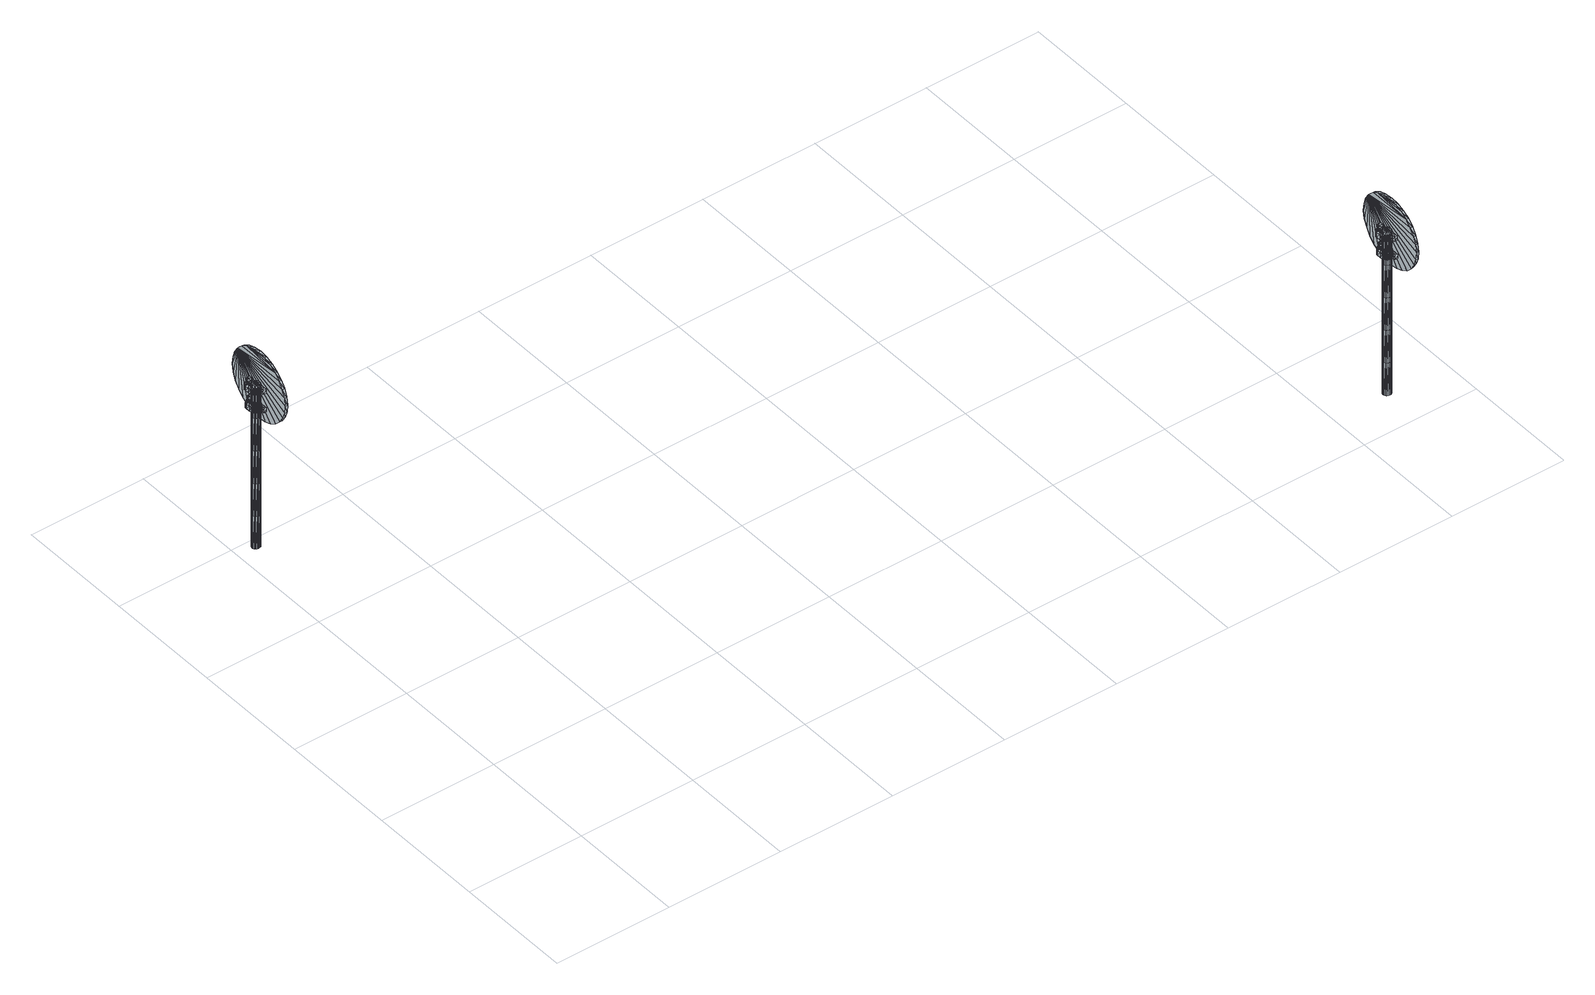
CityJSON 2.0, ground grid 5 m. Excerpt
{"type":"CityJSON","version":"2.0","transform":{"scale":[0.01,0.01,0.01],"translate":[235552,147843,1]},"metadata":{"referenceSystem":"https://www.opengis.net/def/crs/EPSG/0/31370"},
"CityObjects":{
"object1":{"type":"GenericCityObject","attributes":{"cluster":76,"mean_distance_to_centroid":0.0656,"new_centroid_x":235552.39,"new_centroid_y":147862.04,"mean_distance_to_camera":7.27,"H1":0,"H2":0,"Z_final":108.81,"cluster2":-1,"proj_x":235553.65,"proj_y":147865.03,"id_line":64775,"bearing_l":292.85,"distance":3.25,"orientation":"left","G_obj":112.85},"geometry":[{"type":"MultiSurface","lod":"2","boundaries":[[[0,1,2]],[[2,1,3]],[[3,1,4]],[[4,1,5]],[[5,1,6]],[[1,7,6]],[[1,8,7]],[[1,9,8]],[[1,10,9]],[[1,11,10]],[[1,12,11]],[[1,13,12]],[[1,14,13]],[[15,14,1]],[[16,15,1]],[[17,16,1]],[[18,17,1]],[[0,18,1]],[[19,20,0]],[[19,0,2]],[[21,19,2]],[[21,2,3]],[[21,3,22]],[[22,3,4]],[[22,4,23]],[[23,4,5]],[[23,5,24]],[[24,5,6]],[[24,6,25]],[[25,6,7]],[[25,7,26]],[[26,7,8]],[[26,8,27]],[[8,9,27]],[[27,9,28]],[[9,10,28]],[[10,29,28]],[[10,11,29]],[[11,30,29]],[[11,12,30]],[[30,12,31]],[[31,12,13]],[[31,13,32]],[[32,13,14]],[[32,14,33]],[[33,14,15]],[[33,15,34]],[[34,15,16]],[[34,16,35]],[[35,16,17]],[[36,35,17]],[[18,36,17]],[[20,36,18]],[[20,18,0]],[[37,38,20]],[[37,20,19]],[[39,37,19]],[[21,39,19]],[[39,21,40]],[[40,21,22]],[[40,22,41]],[[41,22,23]],[[41,23,42]],[[42,23,24]],[[42,24,43]],[[43,24,25]],[[43,25,44]],[[44,25,26]],[[26,45,44]],[[26,27,45]],[[27,46,45]],[[27,28,46]],[[28,47,46]],[[28,29,47]],[[47,29,48]],[[29,30,48]],[[48,30,49]],[[49,30,31]],[[49,31,50]],[[50,31,32]],[[50,32,51]],[[51,32,33]],[[51,33,52]],[[52,33,34]],[[52,34,53]],[[53,34,35]],[[54,53,35]],[[54,35,36]],[[38,54,36]],[[38,36,20]],[[55,56,38]],[[55,38,37]],[[57,55,37]],[[57,37,39]],[[57,39,58]],[[58,39,40]],[[58,40,59]],[[59,40,41]],[[59,41,60]],[[60,41,42]],[[60,42,61]],[[61,42,43]],[[61,43,62]],[[62,43,44]],[[44,63,62]],[[44,45,63]],[[45,64,63]],[[45,46,64]],[[46,65,64]],[[46,47,65]],[[47,66,65]],[[47,48,66]],[[66,48,67]],[[67,48,49]],[[67,49,68]],[[68,49,50]],[[68,50,69]],[[69,50,51]],[[69,51,70]],[[70,51,52]],[[70,52,71]],[[71,52,53]],[[72,71,53]],[[72,53,54]],[[56,72,54]],[[56,54,38]],[[73,74,56]],[[73,56,55]],[[75,73,55]],[[75,55,57]],[[75,57,76]],[[76,57,58]],[[76,58,77]],[[77,58,59]],[[77,59,78]],[[78,59,60]],[[78,60,79]],[[79,60,61]],[[79,61,80]],[[80,61,62]],[[62,81,80]],[[62,63,81]],[[63,82,81]],[[63,64,82]],[[64,83,82]],[[64,65,83]],[[65,84,83]],[[65,66,84]],[[84,66,85]],[[85,66,67]],[[85,67,86]],[[86,67,68]],[[86,68,87]],[[87,68,69]],[[87,69,88]],[[88,69,70]],[[88,70,89]],[[89,70,71]],[[90,89,71]],[[90,71,72]],[[74,90,72]],[[74,72,56]],[[91,92,74]],[[91,74,73]],[[93,91,73]],[[93,73,75]],[[93,75,94]],[[94,75,76]],[[94,76,95]],[[95,76,77]],[[95,77,96]],[[96,77,78]],[[96,78,97]],[[97,78,79]],[[97,79,98]],[[98,79,80]],[[80,99,98]],[[80,81,99]],[[81,100,99]],[[81,82,100]],[[82,101,100]],[[82,83,101]],[[83,102,101]],[[83,84,102]],[[102,84,103]],[[103,84,85]],[[103,85,104]],[[104,85,86]],[[104,86,105]],[[105,86,87]],[[105,87,106]],[[106,87,88]],[[106,88,107]],[[107,88,89]],[[108,107,89]],[[108,89,90]],[[92,108,90]],[[92,90,74]],[[92,91,109]],[[91,93,109]],[[93,94,109]],[[94,95,109]],[[95,96,109]],[[109,96,97]],[[109,97,98]],[[109,98,99]],[[109,99,100]],[[109,100,101]],[[109,101,102]],[[109,102,103]],[[109,103,104]],[[105,109,104]],[[106,109,105]],[[107,109,106]],[[108,109,107]],[[92,109,108]],[[110,111,112]],[[113,112,114]],[[115,112,113]],[[116,112,115]],[[117,112,116]],[[118,112,117]],[[119,112,118]],[[120,112,119]],[[121,112,120]],[[122,112,121]],[[122,123,112]],[[123,110,112]],[[111,124,112]],[[124,125,112]],[[125,126,112]],[[126,127,112]],[[127,128,112]],[[128,129,112]],[[129,130,112]],[[130,131,112]],[[112,131,132]],[[131,133,132]],[[131,134,133]],[[133,134,135]],[[133,135,136]],[[135,137,136]],[[133,136,138]],[[136,139,138]],[[136,137,139]],[[137,140,139]],[[137,135,140]],[[135,141,140]],[[135,134,141]],[[134,142,141]],[[134,131,142]],[[131,143,142]],[[131,130,143]],[[143,130,144]],[[144,130,129]],[[144,129,145]],[[145,129,128]],[[145,128,146]],[[146,127,147]],[[147,127,126]],[[147,126,148]],[[148,126,125]],[[148,125,149]],[[149,125,124]],[[150,149,124]],[[150,124,111]],[[151,150,111]],[[151,111,110]],[[152,151,110]],[[152,110,123]],[[146,128,127]],[[153,123,122]],[[154,153,122]],[[154,122,121]],[[155,154,121]],[[155,121,120]],[[156,155,120]],[[156,120,119]],[[157,156,119]],[[157,119,118]],[[157,118,158]],[[158,118,117]],[[158,117,159]],[[153,152,123]],[[159,117,116]],[[159,116,160]],[[160,116,115]],[[160,115,161]],[[161,115,113]],[[161,113,162]],[[162,113,114]],[[162,114,163]],[[163,114,112]],[[163,112,164]],[[164,112,132]],[[132,165,164]],[[132,133,165]],[[133,138,165]],[[138,139,140]],[[161,162,163]],[[160,161,163]],[[159,160,163]],[[158,159,163]],[[157,158,163]],[[156,157,163]],[[155,156,163]],[[154,155,163]],[[153,154,163]],[[153,163,152]],[[152,163,151]],[[151,163,150]],[[150,163,149]],[[149,163,148]],[[148,163,147]],[[147,163,146]],[[146,163,145]],[[145,163,144]],[[144,163,143]],[[143,163,142]],[[163,164,142]],[[142,164,165]],[[142,165,141]],[[165,140,141]],[[165,138,140]],[[166,167,168]],[[168,167,169]],[[170,168,169]],[[170,169,171]],[[170,171,172]],[[172,171,173]],[[172,173,174]],[[174,173,175]],[[174,175,176]],[[176,175,177]],[[176,177,178]],[[178,177,179]],[[178,179,180]],[[180,179,181]],[[180,181,182]],[[182,181,183]],[[182,183,184]],[[184,183,185]],[[184,185,186]],[[186,185,187]],[[186,187,188]],[[188,187,189]],[[188,189,190]],[[190,189,191]],[[192,190,191]],[[192,191,193]],[[194,192,193]],[[194,193,195]],[[196,194,195]],[[196,195,197]],[[198,196,197]],[[198,197,199]],[[200,198,199]],[[200,199,201]],[[202,200,201]],[[202,201,203]],[[204,202,203]],[[204,203,205]],[[206,204,205]],[[206,205,207]],[[208,206,207]],[[208,207,209]],[[210,208,209]],[[210,209,211]],[[212,210,211]],[[212,211,213]],[[214,212,213]],[[214,213,215]],[[216,214,215]],[[216,215,217]],[[216,217,218]],[[218,217,219]],[[218,219,220]],[[220,219,221]],[[220,221,222]],[[222,221,223]],[[222,223,224]],[[224,223,225]],[[224,225,226]],[[226,225,227]],[[226,227,228]],[[228,227,229]],[[228,229,230]],[[230,229,231]],[[230,231,232]],[[232,231,233]],[[232,233,234]],[[234,233,235]],[[234,235,236]],[[236,235,237]],[[236,237,238]],[[238,237,239]],[[240,238,239]],[[240,239,241]],[[240,241,242]],[[242,241,243]],[[243,244,242]],[[243,245,244]],[[244,245,246]],[[246,245,247]],[[246,247,248]],[[248,247,249]],[[248,249,250]],[[250,249,251]],[[250,251,252]],[[252,251,253]],[[252,253,254]],[[254,253,255]],[[254,255,256]],[[256,255,257]],[[256,257,258]],[[258,257,259]],[[258,259,260]],[[260,259,261]],[[260,261,262]],[[262,261,263]],[[262,263,264]],[[264,263,265]],[[264,265,266]],[[266,265,267]],[[266,267,268]],[[268,267,269]],[[269,270,268]],[[269,271,270]],[[271,272,270]],[[271,273,272]],[[273,274,272]],[[273,275,274]],[[275,276,274]],[[275,277,276]],[[277,278,276]],[[277,279,278]],[[279,280,278]],[[279,281,280]],[[281,282,280]],[[281,283,282]],[[283,284,282]],[[283,285,284]],[[285,286,284]],[[285,287,286]],[[287,288,286]],[[287,289,288]],[[289,290,288]],[[289,291,290]],[[290,291,292]],[[292,291,293]],[[292,293,294]],[[294,293,295]],[[294,295,296]],[[296,295,297]],[[296,297,298]],[[298,297,299]],[[298,299,300]],[[300,299,301]],[[300,301,302]],[[302,301,303]],[[302,303,304]],[[304,303,305]],[[304,305,306]],[[306,305,307]],[[306,307,308]],[[308,307,309]],[[308,309,310]],[[310,309,311]],[[310,311,312]],[[312,311,313]],[[313,166,312]],[[313,167,166]],[[169,167,313]],[[169,313,171]],[[171,313,311]],[[173,171,311]],[[173,311,309]],[[175,173,309]],[[175,309,307]],[[177,175,307]],[[177,307,305]],[[179,177,305]],[[179,305,303]],[[181,179,303]],[[181,303,301]],[[183,181,301]],[[183,301,299]],[[183,299,297]],[[185,183,297]],[[185,297,295]],[[187,185,295]],[[187,295,293]],[[189,187,293]],[[189,293,291]],[[189,291,289]],[[189,289,287]],[[191,189,287]],[[191,287,285]],[[193,191,285]],[[195,193,285]],[[195,285,283]],[[197,195,283]],[[199,197,283]],[[201,199,283]],[[201,283,281]],[[203,201,281]],[[205,203,281]],[[205,281,279]],[[205,279,207]],[[207,279,209]],[[209,279,277]],[[209,277,211]],[[211,277,275]],[[211,275,213]],[[213,275,273]],[[213,273,215]],[[215,273,271]],[[215,271,217]],[[217,271,219]],[[219,271,269]],[[219,269,221]],[[221,269,223]],[[223,269,267]],[[223,267,225]],[[225,267,265]],[[225,265,227]],[[227,265,263]],[[227,263,229]],[[229,263,261]],[[229,261,231]],[[231,261,259]],[[231,259,257]],[[231,257,233]],[[233,257,255]],[[233,255,235]],[[235,255,253]],[[235,253,237]],[[253,251,237]],[[237,251,249]],[[237,249,239]],[[249,247,239]],[[239,247,245]],[[239,245,241]],[[241,245,243]],[[240,242,244]],[[168,312,166]],[[170,312,168]],[[170,310,312]],[[172,310,170]],[[172,308,310]],[[174,308,172]],[[174,306,308]],[[176,306,174]],[[176,304,306]],[[178,304,176]],[[178,302,304]],[[180,302,178]],[[180,300,302]],[[182,300,180]],[[182,298,300]],[[182,296,298]],[[184,296,182]],[[184,294,296]],[[186,294,184]],[[186,292,294]],[[188,292,186]],[[188,290,292]],[[188,288,290]],[[188,286,288]],[[190,286,188]],[[190,284,286]],[[192,284,190]],[[194,284,192]],[[194,282,284]],[[196,282,194]],[[198,282,196]],[[200,282,198]],[[200,280,282]],[[202,280,200]],[[204,280,202]],[[204,278,280]],[[204,206,278]],[[206,208,278]],[[208,276,278]],[[208,210,276]],[[210,274,276]],[[210,212,274]],[[212,272,274]],[[212,214,272]],[[214,270,272]],[[214,216,270]],[[216,218,270]],[[218,268,270]],[[218,220,268]],[[220,222,268]],[[222,266,268]],[[222,224,266]],[[224,264,266]],[[224,226,264]],[[226,262,264]],[[226,228,262]],[[228,260,262]],[[228,230,260]],[[230,258,260]],[[230,256,258]],[[230,232,256]],[[232,254,256]],[[232,234,254]],[[234,252,254]],[[234,236,252]],[[252,236,250]],[[236,248,250]],[[236,238,248]],[[248,238,246]],[[238,244,246]],[[238,240,244]],[[314,315,316]],[[316,315,317]],[[318,316,317]],[[318,317,319]],[[318,319,320]],[[320,319,321]],[[320,321,322]],[[322,321,323]],[[322,323,324]],[[324,323,325]],[[324,325,326]],[[326,325,327]],[[326,327,328]],[[328,327,329]],[[328,329,330]],[[330,329,331]],[[330,331,332]],[[332,331,333]],[[332,333,334]],[[334,333,335]],[[334,335,336]],[[336,335,337]],[[336,337,338]],[[338,337,339]],[[340,338,339]],[[340,339,341]],[[342,340,341]],[[342,341,343]],[[344,342,343]],[[344,343,345]],[[346,344,345]],[[346,345,347]],[[348,346,347]],[[348,347,349]],[[350,348,349]],[[350,349,351]],[[352,350,351]],[[352,351,353]],[[354,352,353]],[[354,353,355]],[[356,354,355]],[[356,355,357]],[[358,356,357]],[[358,357,359]],[[360,358,359]],[[360,359,361]],[[362,360,361]],[[362,361,363]],[[364,362,363]],[[364,363,365]],[[364,365,366]],[[366,365,367]],[[366,367,368]],[[368,367,369]],[[368,369,370]],[[370,369,371]],[[370,371,372]],[[372,371,373]],[[372,373,374]],[[374,373,375]],[[374,375,376]],[[376,375,377]],[[376,377,378]],[[378,377,379]],[[378,379,380]],[[380,379,381]],[[380,381,382]],[[382,381,383]],[[382,383,384]],[[384,383,385]],[[384,385,386]],[[386,385,387]],[[388,386,387]],[[388,387,389]],[[388,389,390]],[[390,389,391]],[[391,392,390]],[[391,393,392]],[[392,393,394]],[[394,393,395]],[[394,395,396]],[[396,395,397]],[[396,397,398]],[[398,397,399]],[[398,399,400]],[[400,399,401]],[[400,401,402]],[[402,401,403]],[[402,403,404]],[[404,403,405]],[[404,405,406]],[[406,405,407]],[[406,407,408]],[[408,407,409]],[[408,409,410]],[[410,409,411]],[[410,411,412]],[[412,411,413]],[[412,413,414]],[[414,413,415]],[[414,415,416]],[[416,415,417]],[[417,418,416]],[[417,419,418]],[[419,420,418]],[[419,421,420]],[[421,422,420]],[[421,423,422]],[[423,424,422]],[[423,425,424]],[[425,426,424]],[[425,427,426]],[[427,428,426]],[[427,429,428]],[[429,430,428]],[[429,431,430]],[[431,432,430]],[[431,433,432]],[[433,434,432]],[[433,435,434]],[[435,436,434]],[[435,437,436]],[[437,438,436]],[[437,439,438]],[[438,439,440]],[[440,439,441]],[[440,441,442]],[[442,441,443]],[[442,443,444]],[[444,443,445]],[[444,445,446]],[[446,445,447]],[[446,447,448]],[[448,447,449]],[[448,449,450]],[[450,449,451]],[[450,451,452]],[[452,451,453]],[[452,453,454]],[[454,453,455]],[[454,455,456]],[[456,455,457]],[[456,457,458]],[[458,457,459]],[[458,459,460]],[[460,459,461]],[[461,314,460]],[[461,315,314]],[[317,315,461]],[[317,461,319]],[[319,461,459]],[[321,319,459]],[[321,459,457]],[[323,321,457]],[[323,457,455]],[[325,323,455]],[[325,455,453]],[[327,325,453]],[[327,453,451]],[[329,327,451]],[[329,451,449]],[[331,329,449]],[[331,449,447]],[[331,447,445]],[[333,331,445]],[[333,445,443]],[[335,333,443]],[[335,443,441]],[[337,335,441]],[[337,441,439]],[[337,439,437]],[[337,437,435]],[[339,337,435]],[[339,435,433]],[[341,339,433]],[[343,341,433]],[[343,433,431]],[[345,343,431]],[[347,345,431]],[[349,347,431]],[[349,431,429]],[[351,349,429]],[[353,351,429]],[[353,429,427]],[[353,427,355]],[[355,427,357]],[[357,427,425]],[[357,425,359]],[[359,425,423]],[[359,423,361]],[[361,423,421]],[[361,421,363]],[[363,421,419]],[[363,419,365]],[[365,419,367]],[[367,419,417]],[[367,417,369]],[[369,417,371]],[[371,417,415]],[[371,415,373]],[[373,415,413]],[[373,413,375]],[[375,413,411]],[[375,411,377]],[[377,411,409]],[[377,409,379]],[[379,409,407]],[[379,407,405]],[[379,405,381]],[[381,405,403]],[[381,403,383]],[[383,403,401]],[[383,401,385]],[[401,399,385]],[[385,399,397]],[[385,397,387]],[[397,395,387]],[[387,395,393]],[[387,393,389]],[[389,393,391]],[[388,390,392]],[[316,460,314]],[[318,460,316]],[[318,458,460]],[[320,458,318]],[[320,456,458]],[[322,456,320]],[[322,454,456]],[[324,454,322]],[[324,452,454]],[[326,452,324]],[[326,450,452]],[[328,450,326]],[[328,448,450]],[[330,448,328]],[[330,446,448]],[[330,444,446]],[[332,444,330]],[[332,442,444]],[[334,442,332]],[[334,440,442]],[[336,440,334]],[[336,438,440]],[[336,436,438]],[[336,434,436]],[[338,434,336]],[[338,432,434]],[[340,432,338]],[[342,432,340]],[[342,430,432]],[[344,430,342]],[[346,430,344]],[[348,430,346]],[[348,428,430]],[[350,428,348]],[[352,428,350]],[[352,426,428]],[[352,354,426]],[[354,356,426]],[[356,424,426]],[[356,358,424]],[[358,422,424]],[[358,360,422]],[[360,420,422]],[[360,362,420]],[[362,418,420]],[[362,364,418]],[[364,366,418]],[[366,416,418]],[[366,368,416]],[[368,370,416]],[[370,414,416]],[[370,372,414]],[[372,412,414]],[[372,374,412]],[[374,410,412]],[[374,376,410]],[[376,408,410]],[[376,378,408]],[[378,406,408]],[[378,404,406]],[[378,380,404]],[[380,402,404]],[[380,382,402]],[[382,400,402]],[[382,384,400]],[[400,384,398]],[[384,396,398]],[[384,386,396]],[[396,386,394]],[[386,392,394]],[[386,388,392]]]}]},
"object2":{"type":"GenericCityObject","attributes":{"cluster":85,"mean_distance_to_centroid":0.0582,"new_centroid_x":235588.95,"new_centroid_y":147844.16,"mean_distance_to_camera":6.04,"H1":0,"H2":0,"Z_final":109.4,"cluster2":-1,"proj_x":235588,"proj_y":147841.49,"id_line":64789,"bearing_l":109.68,"distance":2.83,"orientation":"left","G_obj":289.68},"geometry":[{"type":"MultiSurface","lod":"2","boundaries":[[[462,463,464]],[[464,463,465]],[[465,463,466]],[[466,463,467]],[[467,463,468]],[[463,469,468]],[[463,470,469]],[[463,471,470]],[[463,472,471]],[[463,473,472]],[[463,474,473]],[[463,475,474]],[[463,476,475]],[[477,476,463]],[[478,477,463]],[[479,478,463]],[[480,479,463]],[[462,480,463]],[[481,482,462]],[[481,462,464]],[[483,481,464]],[[483,464,465]],[[483,465,484]],[[484,465,466]],[[484,466,485]],[[485,466,467]],[[485,467,486]],[[486,467,468]],[[486,468,487]],[[487,468,469]],[[487,469,488]],[[488,469,470]],[[488,470,489]],[[470,471,489]],[[489,471,490]],[[471,472,490]],[[472,491,490]],[[472,473,491]],[[473,492,491]],[[473,474,492]],[[492,474,493]],[[493,474,475]],[[493,475,494]],[[494,475,476]],[[494,476,495]],[[495,476,477]],[[495,477,496]],[[496,477,478]],[[496,478,497]],[[497,478,479]],[[498,497,479]],[[480,498,479]],[[482,498,480]],[[482,480,462]],[[499,500,482]],[[499,482,481]],[[501,499,481]],[[483,501,481]],[[501,483,502]],[[502,483,484]],[[502,484,503]],[[503,484,485]],[[503,485,504]],[[504,485,486]],[[504,486,505]],[[505,486,487]],[[505,487,506]],[[506,487,488]],[[488,507,506]],[[488,489,507]],[[489,508,507]],[[489,490,508]],[[490,509,508]],[[490,491,509]],[[509,491,510]],[[491,492,510]],[[510,492,511]],[[511,492,493]],[[511,493,512]],[[512,493,494]],[[512,494,513]],[[513,494,495]],[[513,495,514]],[[514,495,496]],[[514,496,515]],[[515,496,497]],[[516,515,497]],[[516,497,498]],[[500,516,498]],[[500,498,482]],[[517,518,500]],[[517,500,499]],[[519,517,499]],[[519,499,501]],[[519,501,520]],[[520,501,502]],[[520,502,521]],[[521,502,503]],[[521,503,522]],[[522,503,504]],[[522,504,523]],[[523,504,505]],[[523,505,524]],[[524,505,506]],[[506,525,524]],[[506,507,525]],[[507,526,525]],[[507,508,526]],[[508,527,526]],[[508,509,527]],[[509,528,527]],[[509,510,528]],[[528,510,529]],[[529,510,511]],[[529,511,530]],[[530,511,512]],[[530,512,531]],[[531,512,513]],[[531,513,532]],[[532,513,514]],[[532,514,533]],[[533,514,515]],[[534,533,515]],[[534,515,516]],[[518,534,516]],[[518,516,500]],[[535,536,518]],[[535,518,517]],[[537,535,517]],[[537,517,519]],[[537,519,538]],[[538,519,520]],[[538,520,539]],[[539,520,521]],[[539,521,540]],[[540,521,522]],[[540,522,541]],[[541,522,523]],[[541,523,542]],[[542,523,524]],[[524,543,542]],[[524,525,543]],[[525,544,543]],[[525,526,544]],[[526,545,544]],[[526,527,545]],[[527,546,545]],[[527,528,546]],[[546,528,547]],[[547,528,529]],[[547,529,548]],[[548,529,530]],[[548,530,549]],[[549,530,531]],[[549,531,550]],[[550,531,532]],[[550,532,551]],[[551,532,533]],[[552,551,533]],[[552,533,534]],[[536,552,534]],[[536,534,518]],[[553,554,536]],[[553,536,535]],[[555,553,535]],[[555,535,537]],[[555,537,556]],[[556,537,538]],[[556,538,557]],[[557,538,539]],[[557,539,558]],[[558,539,540]],[[558,540,559]],[[559,540,541]],[[559,541,560]],[[560,541,542]],[[542,561,560]],[[542,543,561]],[[543,562,561]],[[543,544,562]],[[544,563,562]],[[544,545,563]],[[545,564,563]],[[545,546,564]],[[564,546,565]],[[565,546,547]],[[565,547,566]],[[566,547,548]],[[566,548,567]],[[567,548,549]],[[567,549,568]],[[568,549,550]],[[568,550,569]],[[569,550,551]],[[570,569,551]],[[570,551,552]],[[554,570,552]],[[554,552,536]],[[554,553,571]],[[553,555,571]],[[555,556,571]],[[556,557,571]],[[557,558,571]],[[571,558,559]],[[571,559,560]],[[571,560,561]],[[571,561,562]],[[571,562,563]],[[571,563,564]],[[571,564,565]],[[571,565,566]],[[567,571,566]],[[568,571,567]],[[569,571,568]],[[570,571,569]],[[554,571,570]],[[572,573,574]],[[575,574,576]],[[577,574,575]],[[578,574,577]],[[579,574,578]],[[580,574,579]],[[581,574,580]],[[582,574,581]],[[583,574,582]],[[584,574,583]],[[584,585,574]],[[585,572,574]],[[573,586,574]],[[586,587,574]],[[587,588,574]],[[588,589,574]],[[589,590,574]],[[590,591,574]],[[591,592,574]],[[592,593,574]],[[574,593,594]],[[593,595,594]],[[593,596,595]],[[595,596,597]],[[595,597,598]],[[597,599,598]],[[595,598,600]],[[598,601,600]],[[598,599,601]],[[599,602,601]],[[599,597,602]],[[597,603,602]],[[597,596,603]],[[596,604,603]],[[596,593,604]],[[593,605,604]],[[593,592,605]],[[605,592,606]],[[606,592,591]],[[606,591,607]],[[607,591,590]],[[607,590,608]],[[608,589,609]],[[609,589,588]],[[609,588,610]],[[610,588,587]],[[610,587,611]],[[611,587,586]],[[612,611,586]],[[612,586,573]],[[613,612,573]],[[613,573,572]],[[614,613,572]],[[614,572,585]],[[608,590,589]],[[615,585,584]],[[616,615,584]],[[616,584,583]],[[617,616,583]],[[617,583,582]],[[618,617,582]],[[618,582,581]],[[619,618,581]],[[619,581,580]],[[619,580,620]],[[620,580,579]],[[620,579,621]],[[615,614,585]],[[621,579,578]],[[621,578,622]],[[622,578,577]],[[622,577,623]],[[623,577,575]],[[623,575,624]],[[624,575,576]],[[624,576,625]],[[625,576,574]],[[625,574,626]],[[626,574,594]],[[594,627,626]],[[594,595,627]],[[595,600,627]],[[600,601,602]],[[623,624,625]],[[622,623,625]],[[621,622,625]],[[620,621,625]],[[619,620,625]],[[618,619,625]],[[617,618,625]],[[616,617,625]],[[615,616,625]],[[615,625,614]],[[614,625,613]],[[613,625,612]],[[612,625,611]],[[611,625,610]],[[610,625,609]],[[609,625,608]],[[608,625,607]],[[607,625,606]],[[606,625,605]],[[605,625,604]],[[625,626,604]],[[604,626,627]],[[604,627,603]],[[627,602,603]],[[627,600,602]],[[628,629,630]],[[630,629,631]],[[632,630,631]],[[632,631,633]],[[632,633,634]],[[634,633,635]],[[634,635,636]],[[636,635,637]],[[636,637,638]],[[638,637,639]],[[638,639,640]],[[640,639,641]],[[640,641,642]],[[642,641,643]],[[642,643,644]],[[644,643,645]],[[644,645,646]],[[646,645,647]],[[646,647,648]],[[648,647,649]],[[648,649,650]],[[650,649,651]],[[650,651,652]],[[652,651,653]],[[654,652,653]],[[654,653,655]],[[656,654,655]],[[656,655,657]],[[658,656,657]],[[658,657,659]],[[660,658,659]],[[660,659,661]],[[662,660,661]],[[662,661,663]],[[664,662,663]],[[664,663,665]],[[666,664,665]],[[666,665,667]],[[668,666,667]],[[668,667,669]],[[670,668,669]],[[670,669,671]],[[672,670,671]],[[672,671,673]],[[674,672,673]],[[674,673,675]],[[676,674,675]],[[676,675,677]],[[678,676,677]],[[678,677,679]],[[678,679,680]],[[680,679,681]],[[680,681,682]],[[682,681,683]],[[682,683,684]],[[684,683,685]],[[684,685,686]],[[686,685,687]],[[686,687,688]],[[688,687,689]],[[688,689,690]],[[690,689,691]],[[690,691,692]],[[692,691,693]],[[692,693,694]],[[694,693,695]],[[694,695,696]],[[696,695,697]],[[696,697,698]],[[698,697,699]],[[700,698,699]],[[700,699,701]],[[700,701,702]],[[702,701,703]],[[703,704,702]],[[703,705,704]],[[704,705,706]],[[706,705,707]],[[706,707,708]],[[708,707,709]],[[708,709,710]],[[710,709,711]],[[710,711,712]],[[712,711,713]],[[712,713,714]],[[714,713,715]],[[714,715,716]],[[716,715,717]],[[716,717,718]],[[718,717,719]],[[718,719,720]],[[720,719,721]],[[720,721,722]],[[722,721,723]],[[722,723,724]],[[724,723,725]],[[724,725,726]],[[726,725,727]],[[726,727,728]],[[728,727,729]],[[728,729,730]],[[730,729,731]],[[731,732,730]],[[731,733,732]],[[733,734,732]],[[733,735,734]],[[735,736,734]],[[735,737,736]],[[737,738,736]],[[737,739,738]],[[739,740,738]],[[739,741,740]],[[741,742,740]],[[741,743,742]],[[743,744,742]],[[743,745,744]],[[745,746,744]],[[745,747,746]],[[747,748,746]],[[747,749,748]],[[749,750,748]],[[749,751,750]],[[751,752,750]],[[751,753,752]],[[752,753,754]],[[754,753,755]],[[754,755,756]],[[756,755,757]],[[756,757,758]],[[758,757,759]],[[758,759,760]],[[760,759,761]],[[760,761,762]],[[762,761,763]],[[762,763,764]],[[764,763,765]],[[764,765,766]],[[766,765,767]],[[766,767,768]],[[768,767,769]],[[768,769,770]],[[770,769,771]],[[770,771,772]],[[772,771,773]],[[772,773,774]],[[774,773,775]],[[775,628,774]],[[775,629,628]],[[631,629,775]],[[631,775,633]],[[633,775,773]],[[635,633,773]],[[635,773,771]],[[637,635,771]],[[637,771,769]],[[639,637,769]],[[639,769,767]],[[641,639,767]],[[641,767,765]],[[643,641,765]],[[643,765,763]],[[645,643,763]],[[645,763,761]],[[645,761,759]],[[647,645,759]],[[647,759,757]],[[649,647,757]],[[649,757,755]],[[651,649,755]],[[651,755,753]],[[651,753,751]],[[651,751,749]],[[653,651,749]],[[653,749,747]],[[655,653,747]],[[657,655,747]],[[657,747,745]],[[659,657,745]],[[661,659,745]],[[663,661,745]],[[663,745,743]],[[665,663,743]],[[667,665,743]],[[667,743,741]],[[667,741,669]],[[669,741,671]],[[671,741,739]],[[671,739,673]],[[673,739,737]],[[673,737,675]],[[675,737,735]],[[675,735,677]],[[677,735,733]],[[677,733,679]],[[679,733,681]],[[681,733,731]],[[681,731,683]],[[683,731,729]],[[683,729,685]],[[685,729,727]],[[685,727,687]],[[687,727,725]],[[687,725,723]],[[687,723,689]],[[689,723,721]],[[689,721,691]],[[691,721,719]],[[691,719,717]],[[691,717,693]],[[693,717,715]],[[693,715,695]],[[695,715,713]],[[695,713,697]],[[713,711,697]],[[697,711,709]],[[697,709,699]],[[709,707,699]],[[699,707,705]],[[699,705,701]],[[701,705,703]],[[700,702,704]],[[630,774,628]],[[632,774,630]],[[632,772,774]],[[634,772,632]],[[634,770,772]],[[636,770,634]],[[636,768,770]],[[638,768,636]],[[638,766,768]],[[640,766,638]],[[640,764,766]],[[642,764,640]],[[642,762,764]],[[644,762,642]],[[644,760,762]],[[644,758,760]],[[646,758,644]],[[646,756,758]],[[648,756,646]],[[648,754,756]],[[650,754,648]],[[650,752,754]],[[650,750,752]],[[650,748,750]],[[652,748,650]],[[652,746,748]],[[654,746,652]],[[656,746,654]],[[656,744,746]],[[658,744,656]],[[660,744,658]],[[662,744,660]],[[662,742,744]],[[664,742,662]],[[666,742,664]],[[666,740,742]],[[666,668,740]],[[668,670,740]],[[670,738,740]],[[670,672,738]],[[672,736,738]],[[672,674,736]],[[674,734,736]],[[674,676,734]],[[676,732,734]],[[676,678,732]],[[678,680,732]],[[680,730,732]],[[680,682,730]],[[682,728,730]],[[682,684,728]],[[684,726,728]],[[684,686,726]],[[686,724,726]],[[686,722,724]],[[686,688,722]],[[688,720,722]],[[688,690,720]],[[690,718,720]],[[690,716,718]],[[690,692,716]],[[692,714,716]],[[692,694,714]],[[694,712,714]],[[694,696,712]],[[712,696,710]],[[696,708,710]],[[696,698,708]],[[708,698,706]],[[698,704,706]],[[698,700,704]],[[776,777,778]],[[778,777,779]],[[780,778,779]],[[780,779,781]],[[780,781,782]],[[782,781,783]],[[782,783,784]],[[784,783,785]],[[784,785,786]],[[786,785,787]],[[786,787,788]],[[788,787,789]],[[788,789,790]],[[790,789,791]],[[790,791,792]],[[792,791,793]],[[792,793,794]],[[794,793,795]],[[794,795,796]],[[796,795,797]],[[796,797,798]],[[798,797,799]],[[798,799,800]],[[800,799,801]],[[802,800,801]],[[802,801,803]],[[804,802,803]],[[804,803,805]],[[806,804,805]],[[806,805,807]],[[808,806,807]],[[808,807,809]],[[810,808,809]],[[810,809,811]],[[812,810,811]],[[812,811,813]],[[814,812,813]],[[814,813,815]],[[816,814,815]],[[816,815,817]],[[818,816,817]],[[818,817,819]],[[820,818,819]],[[820,819,821]],[[822,820,821]],[[822,821,823]],[[824,822,823]],[[824,823,825]],[[826,824,825]],[[826,825,827]],[[826,827,828]],[[828,827,829]],[[828,829,830]],[[830,829,831]],[[830,831,832]],[[832,831,833]],[[832,833,834]],[[834,833,835]],[[834,835,836]],[[836,835,837]],[[836,837,838]],[[838,837,839]],[[838,839,840]],[[840,839,841]],[[840,841,842]],[[842,841,843]],[[842,843,844]],[[844,843,845]],[[844,845,846]],[[846,845,847]],[[848,846,847]],[[848,847,849]],[[848,849,850]],[[850,849,851]],[[851,852,850]],[[851,853,852]],[[852,853,854]],[[854,853,855]],[[854,855,856]],[[856,855,857]],[[856,857,858]],[[858,857,859]],[[858,859,860]],[[860,859,861]],[[860,861,862]],[[862,861,863]],[[862,863,864]],[[864,863,865]],[[864,865,866]],[[866,865,867]],[[866,867,868]],[[868,867,869]],[[868,869,870]],[[870,869,871]],[[870,871,872]],[[872,871,873]],[[872,873,874]],[[874,873,875]],[[874,875,876]],[[876,875,877]],[[876,877,878]],[[878,877,879]],[[879,880,878]],[[879,881,880]],[[881,882,880]],[[881,883,882]],[[883,884,882]],[[883,885,884]],[[885,886,884]],[[885,887,886]],[[887,888,886]],[[887,889,888]],[[889,890,888]],[[889,891,890]],[[891,892,890]],[[891,893,892]],[[893,894,892]],[[893,895,894]],[[895,896,894]],[[895,897,896]],[[897,898,896]],[[897,899,898]],[[899,900,898]],[[899,901,900]],[[900,901,902]],[[902,901,903]],[[902,903,904]],[[904,903,905]],[[904,905,906]],[[906,905,907]],[[906,907,908]],[[908,907,909]],[[908,909,910]],[[910,909,911]],[[910,911,912]],[[912,911,913]],[[912,913,914]],[[914,913,915]],[[914,915,916]],[[916,915,917]],[[916,917,918]],[[918,917,919]],[[918,919,920]],[[920,919,921]],[[920,921,922]],[[922,921,923]],[[923,776,922]],[[923,777,776]],[[779,777,923]],[[779,923,781]],[[781,923,921]],[[783,781,921]],[[783,921,919]],[[785,783,919]],[[785,919,917]],[[787,785,917]],[[787,917,915]],[[789,787,915]],[[789,915,913]],[[791,789,913]],[[791,913,911]],[[793,791,911]],[[793,911,909]],[[793,909,907]],[[795,793,907]],[[795,907,905]],[[797,795,905]],[[797,905,903]],[[799,797,903]],[[799,903,901]],[[799,901,899]],[[799,899,897]],[[801,799,897]],[[801,897,895]],[[803,801,895]],[[805,803,895]],[[805,895,893]],[[807,805,893]],[[809,807,893]],[[811,809,893]],[[811,893,891]],[[813,811,891]],[[815,813,891]],[[815,891,889]],[[815,889,817]],[[817,889,819]],[[819,889,887]],[[819,887,821]],[[821,887,885]],[[821,885,823]],[[823,885,883]],[[823,883,825]],[[825,883,881]],[[825,881,827]],[[827,881,829]],[[829,881,879]],[[829,879,831]],[[831,879,877]],[[831,877,833]],[[833,877,875]],[[833,875,835]],[[835,875,873]],[[835,873,871]],[[835,871,837]],[[837,871,869]],[[837,869,839]],[[839,869,867]],[[839,867,865]],[[839,865,841]],[[841,865,863]],[[841,863,843]],[[843,863,861]],[[843,861,845]],[[861,859,845]],[[845,859,857]],[[845,857,847]],[[857,855,847]],[[847,855,853]],[[847,853,849]],[[849,853,851]],[[848,850,852]],[[778,922,776]],[[780,922,778]],[[780,920,922]],[[782,920,780]],[[782,918,920]],[[784,918,782]],[[784,916,918]],[[786,916,784]],[[786,914,916]],[[788,914,786]],[[788,912,914]],[[790,912,788]],[[790,910,912]],[[792,910,790]],[[792,908,910]],[[792,906,908]],[[794,906,792]],[[794,904,906]],[[796,904,794]],[[796,902,904]],[[798,902,796]],[[798,900,902]],[[798,898,900]],[[798,896,898]],[[800,896,798]],[[800,894,896]],[[802,894,800]],[[804,894,802]],[[804,892,894]],[[806,892,804]],[[808,892,806]],[[810,892,808]],[[810,890,892]],[[812,890,810]],[[814,890,812]],[[814,888,890]],[[814,816,888]],[[816,818,888]],[[818,886,888]],[[818,820,886]],[[820,884,886]],[[820,822,884]],[[822,882,884]],[[822,824,882]],[[824,880,882]],[[824,826,880]],[[826,828,880]],[[828,878,880]],[[828,830,878]],[[830,876,878]],[[830,832,876]],[[832,874,876]],[[832,834,874]],[[834,872,874]],[[834,870,872]],[[834,836,870]],[[836,868,870]],[[836,838,868]],[[838,866,868]],[[838,864,866]],[[838,840,864]],[[840,862,864]],[[840,842,862]],[[842,860,862]],[[842,844,860]],[[860,844,858]],[[844,856,858]],[[844,846,856]],[[856,846,854]],[[846,852,854]],[[846,848,852]]]}]}
},
"vertices":[
[85,1981,1],[85,1964,1],[79,1980,1],[74,1977,1],[70,1973,1],[68,1967,1],[68,1961,1],[70,1956,1],[74,1951,1],[79,1949,1],[85,1948,1],[90,1949,1],[95,1951,1],[99,1956,1],[101,1961,1],[101,1967,1],[99,1973,1],[95,1977,1],[90,1980,1],[79,1980,150],[85,1981,150],[74,1977,150],[70,1973,150],[68,1967,150],[68,1961,150],[70,1956,150],[74,1951,150],[79,1949,150],[85,1948,150],[90,1949,150],[95,1951,150],[99,1956,150],[101,1961,150],[101,1967,150],[99,1973,150],[95,1977,150],[90,1980,150],[79,1980,299],[85,1981,299],[74,1977,299],[70,1973,299],[68,1967,299],[68,1961,299],[70,1956,299],[74,1951,299],[79,1949,299],[85,1948,299],[90,1949,299],[95,1951,299],[99,1956,299],[101,1961,299],[101,1967,299],[99,1973,299],[95,1977,299],[90,1980,299],[79,1980,448],[85,1981,448],[74,1977,448],[70,1973,448],[68,1967,448],[68,1961,448],[70,1956,448],[74,1951,448],[79,1949,448],[85,1948,448],[90,1949,448],[95,1951,448],[99,1956,448],[101,1961,448],[101,1967,448],[99,1973,448],[95,1977,448],[90,1980,448],[79,1980,597],[85,1981,597],[74,1977,597],[70,1973,597],[68,1967,597],[68,1961,597],[70,1956,597],[74,1951,597],[79,1949,597],[85,1948,597],[90,1949,597],[95,1951,597],[99,1956,597],[101,1961,597],[101,1967,597],[99,1973,597],[95,1977,597],[90,1980,597],[79,1980,746],[85,1981,746],[74,1977,746],[70,1973,746],[68,1967,746],[68,1961,746],[70,1956,746],[74,1951,746],[79,1949,746],[85,1948,746],[90,1949,746],[95,1951,746],[99,1956,746],[101,1961,746],[101,1967,746],[99,1973,746],[95,1977,746],[90,1980,746],[85,1964,746],[102,1901,593],[102,1873,610],[98,2085,822],[99,2114,763],[98,2103,794],[99,2118,728],[100,2114,694],[100,2103,662],[101,2085,634],[101,2062,610],[102,2034,593],[102,2002,581],[102,1967,577],[102,1933,581],[102,1850,634],[101,1832,662],[101,1821,694],[100,1817,728],[100,1821,763],[99,1832,794],[98,1850,822],[98,1873,846],[97,2062,846],[97,2034,864],[98,1901,864],[97,1933,875],[97,2002,875],[97,1967,879],[107,2002,875],[108,1968,879],[108,1933,875],[108,1901,864],[108,1873,846],[109,1850,823],[110,1832,795],[110,1821,763],[111,1817,728],[111,1821,694],[112,1832,662],[112,1850,634],[113,1873,611],[113,1901,593],[113,1933,581],[113,1968,577],[113,2002,581],[112,2034,593],[112,2062,611],[111,2085,634],[111,2103,662],[110,2114,694],[110,2118,728],[109,2114,763],[109,2103,795],[108,2085,823],[108,2062,846],[108,2034,864],[106,2019,652],[106,2019,632],[89,2019,652],[89,2019,632],[90,2010,652],[90,2010,632],[79,2006,652],[79,2006,632],[77,2005,652],[77,2005,632],[75,2004,652],[75,2004,632],[73,2003,652],[73,2003,632],[72,2002,652],[72,2002,632],[70,2001,652],[70,2001,632],[68,2000,652],[68,2000,632],[67,1999,652],[67,1999,632],[62,1995,652],[62,1995,632],[60,1994,652],[60,1994,632],[59,1993,652],[59,1993,632],[58,1991,652],[58,1991,632],[58,1990,652],[58,1990,632],[57,1988,652],[57,1988,632],[57,1986,652],[57,1986,632],[57,1985,652],[57,1985,632],[57,1967,652],[57,1967,632],[58,1958,652],[58,1958,632],[59,1955,652],[59,1955,632],[59,1953,652],[59,1953,632],[60,1951,652],[60,1951,632],[62,1948,652],[62,1948,632],[63,1947,652],[63,1947,632],[65,1945,652],[65,1945,632],[67,1943,652],[67,1943,632],[68,1943,652],[68,1943,632],[70,1942,652],[70,1942,632],[72,1941,652],[72,1941,632],[75,1940,652],[75,1940,632],[77,1939,652],[77,1939,632],[80,1939,652],[80,1939,632],[82,1939,652],[82,1939,632],[85,1938,652],[85,1938,632],[91,1938,652],[91,1938,632],[92,1926,652],[92,1926,632],[106,1925,652],[106,1925,632],[106,1941,652],[106,1941,632],[96,1948,652],[96,1948,632],[88,1947,652],[88,1947,632],[86,1947,652],[86,1947,632],[85,1947,652],[85,1947,632],[83,1947,652],[83,1947,632],[81,1948,652],[81,1948,632],[79,1948,652],[79,1948,632],[78,1948,652],[78,1948,632],[76,1949,652],[76,1949,632],[75,1949,652],[75,1949,632],[73,1950,652],[73,1950,632],[72,1951,652],[72,1951,632],[71,1952,652],[71,1952,632],[71,1954,652],[71,1954,632],[70,1955,652],[70,1955,632],[70,1956,652],[70,1956,632],[69,1966,652],[69,1966,632],[69,1985,652],[69,1985,632],[69,1986,652],[69,1986,632],[69,1987,652],[69,1987,632],[70,1988,652],[70,1988,632],[70,1989,652],[70,1989,632],[71,1990,652],[71,1990,632],[72,1990,652],[72,1990,632],[73,1991,652],[73,1991,632],[74,1992,652],[74,1992,632],[75,1992,652],[75,1992,632],[76,1993,652],[76,1993,632],[77,1993,652],[77,1993,632],[79,1993,652],[79,1993,632],[80,1994,652],[80,1994,632],[81,1994,652],[81,1994,632],[91,1996,652],[91,1996,632],[103,2003,652],[103,2003,632],[102,2019,737],[102,2019,717],[85,2019,737],[85,2019,717],[86,2010,737],[86,2010,717],[74,2006,737],[74,2006,717],[73,2005,737],[73,2005,717],[71,2004,737],[71,2004,717],[69,2003,737],[69,2003,717],[68,2002,737],[68,2002,717],[66,2001,737],[66,2001,717],[64,2000,737],[64,2000,717],[63,1999,737],[63,1999,717],[58,1995,737],[58,1995,717],[56,1994,737],[56,1994,717],[55,1993,737],[55,1993,717],[54,1991,737],[54,1991,717],[53,1990,737],[53,1990,717],[53,1988,737],[53,1988,717],[53,1986,737],[53,1986,717],[53,1985,737],[53,1985,717],[53,1967,737],[53,1967,717],[54,1958,737],[54,1958,717],[55,1955,737],[55,1955,717],[55,1953,737],[55,1953,717],[56,1951,737],[56,1951,717],[58,1948,737],[58,1948,717],[59,1947,737],[59,1947,717],[61,1945,737],[61,1945,717],[63,1943,737],[63,1943,717],[64,1943,737],[64,1943,717],[66,1942,737],[66,1942,717],[68,1941,737],[68,1941,717],[71,1940,737],[71,1940,717],[73,1939,737],[73,1939,717],[76,1939,737],[76,1939,717],[78,1939,737],[78,1939,717],[81,1938,737],[81,1938,717],[87,1938,737],[87,1938,717],[88,1926,737],[88,1926,717],[102,1925,737],[102,1925,717],[102,1941,737],[102,1941,717],[92,1948,737],[92,1948,717],[84,1947,737],[84,1947,717],[82,1947,737],[82,1947,717],[80,1947,737],[80,1947,717],[79,1947,737],[79,1947,717],[77,1948,737],[77,1948,717],[75,1948,737],[75,1948,717],[74,1948,737],[74,1948,717],[72,1949,737],[72,1949,717],[71,1949,737],[71,1949,717],[69,1950,737],[69,1950,717],[68,1951,737],[68,1951,717],[67,1952,737],[67,1952,717],[67,1954,737],[67,1954,717],[66,1955,737],[66,1955,717],[66,1956,737],[66,1956,717],[65,1966,737],[65,1966,717],[65,1985,737],[65,1985,717],[65,1986,737],[65,1986,717],[65,1987,737],[65,1987,717],[66,1988,737],[66,1988,717],[66,1989,737],[66,1989,717],[67,1990,737],[67,1990,717],[68,1990,737],[68,1990,717],[69,1991,737],[69,1991,717],[70,1992,737],[70,1992,717],[71,1992,737],[71,1992,717],[72,1993,737],[72,1993,717],[73,1993,737],[73,1993,717],[75,1993,737],[75,1993,717],[76,1994,737],[76,1994,717],[77,1994,737],[77,1994,717],[87,1996,737],[87,1996,717],[99,2003,737],[99,2003,717],
[3741,193,1],[3741,176,1],[3735,192,1],[3730,189,1],[3726,185,1],[3724,179,1],[3724,173,1],[3726,168,1],[3730,164,1],[3735,161,1],[3741,160,1],[3747,161,1],[3752,164,1],[3755,168,1],[3757,173,1],[3757,179,1],[3755,185,1],[3752,189,1],[3747,192,1],[3735,192,150],[3741,193,150],[3730,189,150],[3726,185,150],[3724,179,150],[3724,173,150],[3726,168,150],[3730,164,150],[3735,161,150],[3741,160,150],[3747,161,150],[3752,164,150],[3755,168,150],[3757,173,150],[3757,179,150],[3755,185,150],[3752,189,150],[3747,192,150],[3735,192,299],[3741,193,299],[3730,189,299],[3726,185,299],[3724,179,299],[3724,173,299],[3726,168,299],[3730,164,299],[3735,161,299],[3741,160,299],[3747,161,299],[3752,164,299],[3755,168,299],[3757,173,299],[3757,179,299],[3755,185,299],[3752,189,299],[3747,192,299],[3735,192,448],[3741,193,448],[3730,189,448],[3726,185,448],[3724,179,448],[3724,173,448],[3726,168,448],[3730,164,448],[3735,161,448],[3741,160,448],[3747,161,448],[3752,164,448],[3755,168,448],[3757,173,448],[3757,179,448],[3755,185,448],[3752,189,448],[3747,192,448],[3735,192,597],[3741,193,597],[3730,189,597],[3726,185,597],[3724,179,597],[3724,173,597],[3726,168,597],[3730,164,597],[3735,161,597],[3741,160,597],[3747,161,597],[3752,164,597],[3755,168,597],[3757,173,597],[3757,179,597],[3755,185,597],[3752,189,597],[3747,192,597],[3735,192,746],[3741,193,746],[3730,189,746],[3726,185,746],[3724,179,746],[3724,173,746],[3726,168,746],[3730,164,746],[3735,161,746],[3741,160,746],[3747,161,746],[3752,164,746],[3755,168,746],[3757,173,746],[3757,179,746],[3755,185,746],[3752,189,746],[3747,192,746],[3741,176,746],[3759,113,593],[3758,85,610],[3754,297,822],[3755,326,763],[3754,315,794],[3755,330,728],[3756,326,694],[3757,315,662],[3757,297,634],[3758,274,610],[3758,246,593],[3758,214,581],[3759,180,577],[3759,145,581],[3758,62,634],[3758,44,662],[3757,33,694],[3757,29,728],[3756,33,763],[3755,44,794],[3755,62,822],[3754,85,846],[3754,274,846],[3753,246,864],[3754,113,864],[3754,145,875],[3753,214,875],[3753,180,879],[3764,214,875],[3764,180,879],[3764,145,875],[3764,113,864],[3765,85,846],[3765,62,823],[3766,44,795],[3766,33,763],[3767,29,728],[3768,33,694],[3768,44,662],[3769,62,634],[3769,85,611],[3769,113,593],[3769,145,581],[3769,180,577],[3769,214,581],[3769,246,593],[3768,274,611],[3768,297,634],[3767,315,662],[3767,327,694],[3766,330,728],[3765,327,763],[3765,315,795],[3764,297,823],[3764,274,846],[3764,246,864],[3762,232,652],[3762,232,632],[3746,231,652],[3746,231,632],[3746,222,652],[3746,222,632],[3735,218,652],[3735,218,632],[3733,217,652],[3733,217,632],[3731,216,652],[3731,216,632],[3730,215,652],[3730,215,632],[3728,214,652],[3728,214,632],[3726,213,652],[3726,213,632],[3725,212,652],[3725,212,632],[3723,211,652],[3723,211,632],[3718,207,652],[3718,207,632],[3717,206,652],[3717,206,632],[3716,205,652],[3716,205,632],[3715,203,652],[3715,203,632],[3714,202,652],[3714,202,632],[3713,200,652],[3713,200,632],[3713,198,652],[3713,198,632],[3713,197,652],[3713,197,632],[3713,179,652],[3713,179,632],[3714,170,652],[3714,170,632],[3715,167,652],[3715,167,632],[3716,165,652],[3716,165,632],[3717,163,652],[3717,163,632],[3718,161,652],[3718,161,632],[3720,159,652],[3720,159,632],[3722,157,652],[3722,157,632],[3724,155,652],[3724,155,632],[3726,154,652],[3726,154,632],[3729,153,652],[3729,153,632],[3731,152,652],[3731,152,632],[3734,151,652],[3734,151,632],[3736,151,652],[3736,151,632],[3739,151,652],[3739,151,632],[3741,150,652],[3741,150,632],[3747,150,652],[3747,150,632],[3748,138,652],[3748,138,632],[3763,137,652],[3763,137,632],[3762,153,652],[3762,153,632],[3752,160,652],[3752,160,632],[3744,159,652],[3744,159,632],[3743,159,652],[3743,159,632],[3741,159,652],[3741,159,632],[3739,159,652],[3739,159,632],[3737,160,652],[3737,160,632],[3736,160,652],[3736,160,632],[3734,160,652],[3734,160,632],[3733,161,652],[3733,161,632],[3732,161,652],[3732,161,632],[3731,161,652],[3731,161,632],[3730,162,652],[3730,162,632],[3729,163,652],[3729,163,632],[3728,164,652],[3728,164,632],[3727,166,652],[3727,166,632],[3726,167,652],[3726,167,632],[3726,169,652],[3726,169,632],[3725,178,652],[3725,178,632],[3725,197,652],[3725,197,632],[3725,198,652],[3725,198,632],[3726,199,652],[3726,199,632],[3726,200,652],[3726,200,632],[3727,201,652],[3727,201,632],[3727,202,652],[3727,202,632],[3728,202,652],[3728,202,632],[3729,203,652],[3729,203,632],[3730,204,652],[3730,204,632],[3731,204,652],[3731,204,632],[3733,205,652],[3733,205,632],[3734,205,652],[3734,205,632],[3735,205,652],[3735,205,632],[3736,206,652],[3736,206,632],[3737,206,652],[3737,206,632],[3748,208,652],[3748,208,632],[3760,215,652],[3760,215,632],[3758,232,737],[3758,232,717],[3742,231,737],[3742,231,717],[3742,222,737],[3742,222,717],[3731,218,737],[3731,218,717],[3729,217,737],[3729,217,717],[3727,216,737],[3727,216,717],[3726,215,737],[3726,215,717],[3724,214,737],[3724,214,717],[3722,213,737],[3722,213,717],[3721,212,737],[3721,212,717],[3719,211,737],[3719,211,717],[3714,207,737],[3714,207,717],[3713,206,737],[3713,206,717],[3712,205,737],[3712,205,717],[3711,203,737],[3711,203,717],[3710,202,737],[3710,202,717],[3709,200,737],[3709,200,717],[3709,198,737],[3709,198,717],[3709,197,737],[3709,197,717],[3709,179,737],[3709,179,717],[3710,170,737],[3710,170,717],[3711,167,737],[3711,167,717],[3712,165,737],[3712,165,717],[3713,163,737],[3713,163,717],[3714,161,737],[3714,161,717],[3716,159,737],[3716,159,717],[3718,157,737],[3718,157,717],[3720,155,737],[3720,155,717],[3722,154,737],[3722,154,717],[3725,153,737],[3725,153,717],[3727,152,737],[3727,152,717],[3730,151,737],[3730,151,717],[3732,151,737],[3732,151,717],[3735,151,737],[3735,151,717],[3737,150,737],[3737,150,717],[3743,150,737],[3743,150,717],[3744,138,737],[3744,138,717],[3759,137,737],[3759,137,717],[3758,153,737],[3758,153,717],[3748,160,737],[3748,160,717],[3740,159,737],[3740,159,717],[3739,159,737],[3739,159,717],[3737,159,737],[3737,159,717],[3735,159,737],[3735,159,717],[3733,160,737],[3733,160,717],[3732,160,737],[3732,160,717],[3730,160,737],[3730,160,717],[3729,161,737],[3729,161,717],[3728,161,737],[3728,161,717],[3727,161,737],[3727,161,717],[3726,162,737],[3726,162,717],[3725,163,737],[3725,163,717],[3724,164,737],[3724,164,717],[3723,166,737],[3723,166,717],[3722,167,737],[3722,167,717],[3722,169,737],[3722,169,717],[3721,178,737],[3721,178,717],[3721,197,737],[3721,197,717],[3721,198,737],[3721,198,717],[3722,199,737],[3722,199,717],[3722,200,737],[3722,200,717],[3723,201,737],[3723,201,717],[3723,202,737],[3723,202,717],[3724,202,737],[3724,202,717],[3725,203,737],[3725,203,717],[3726,204,737],[3726,204,717],[3727,204,737],[3727,204,717],[3729,205,737],[3729,205,717],[3730,205,737],[3730,205,717],[3731,205,737],[3731,205,717],[3732,206,737],[3732,206,717],[3733,206,737],[3733,206,717],[3744,208,737],[3744,208,717],[3756,215,737],[3756,215,717]
]}
